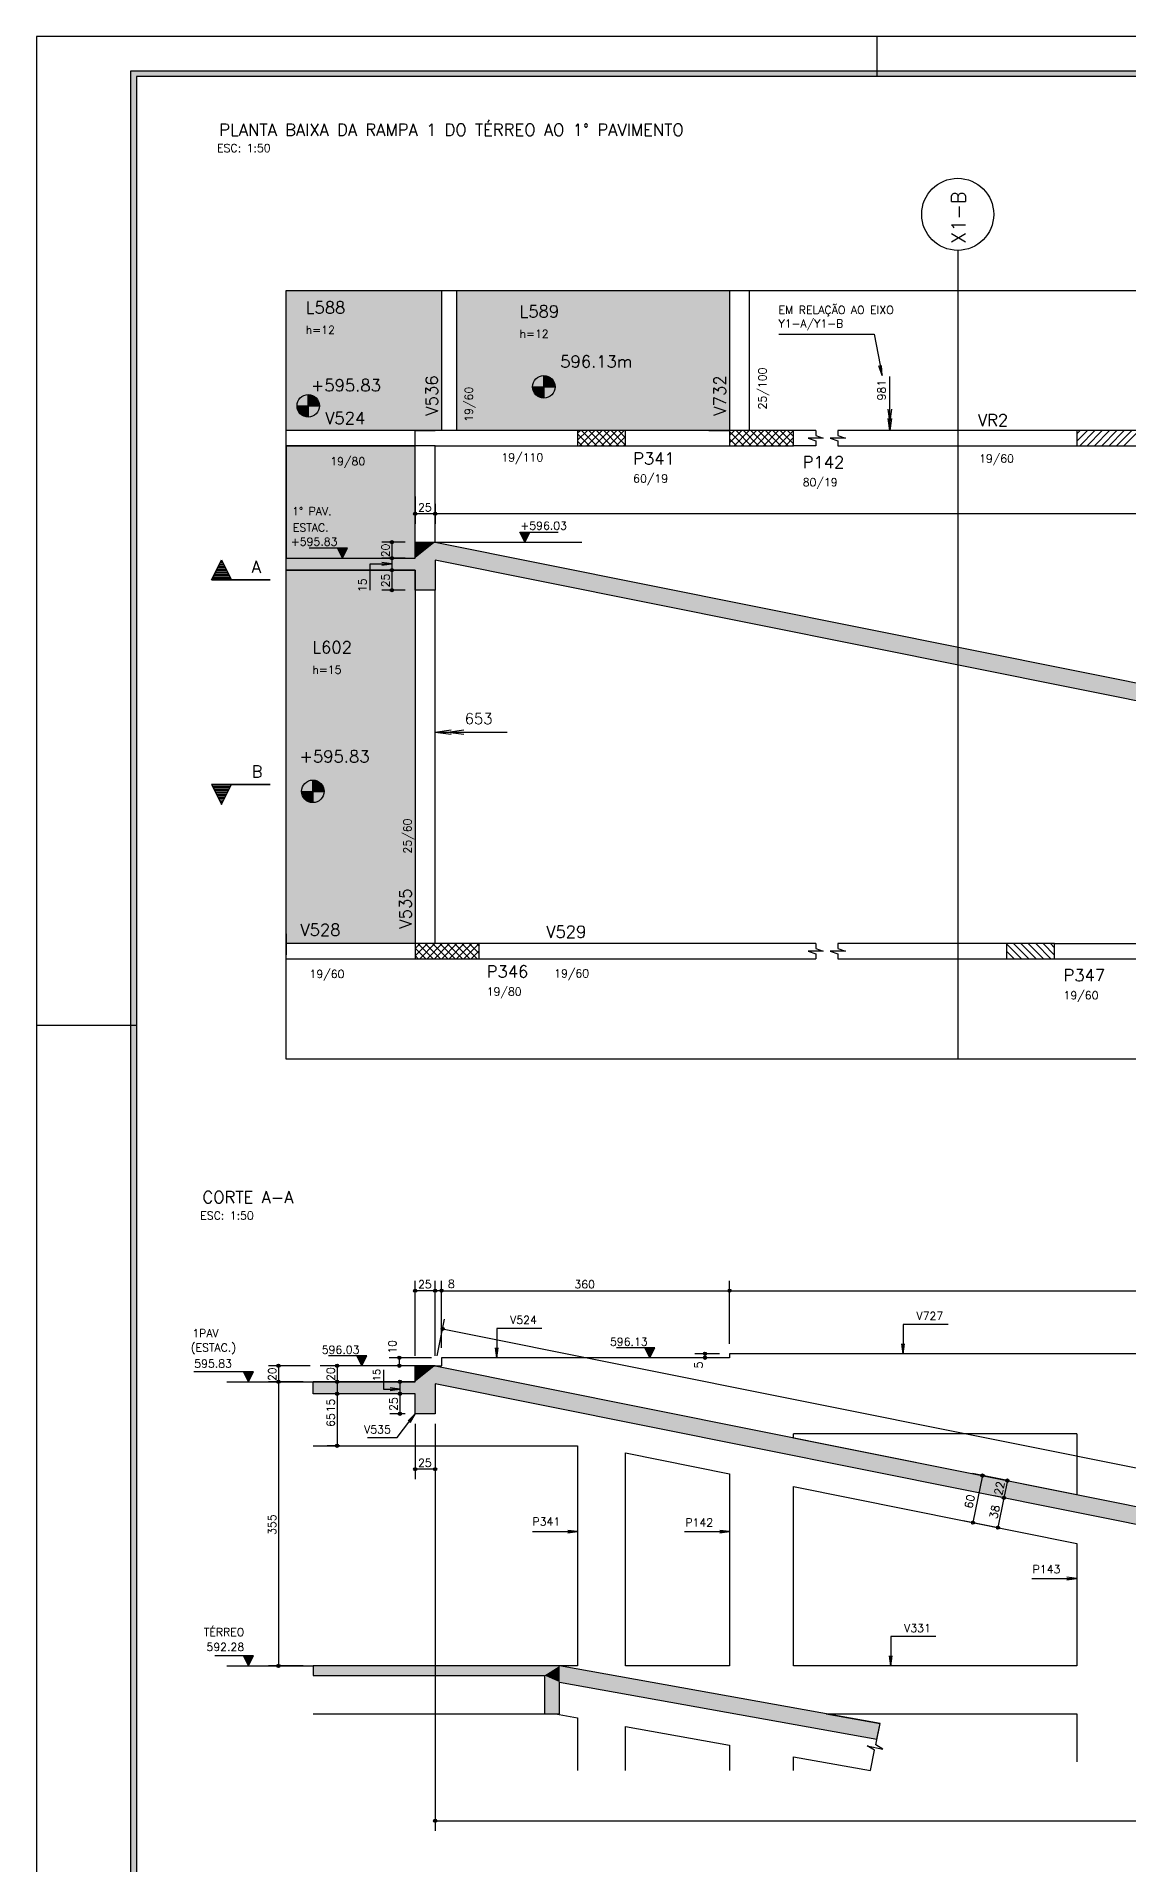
# Model space of a CAD drawing. Extents: x 0 to 119, y 0 to 84.
# Drawn here: x 0 to 27.29, y 38.42 to 84.1 of the extents above; entities that cross this region are included whole.
import ezdxf

# ---------------------------------------------------------------- set-up
doc = ezdxf.new("R2010")
doc.units = 0
doc.header["$LTSCALE"] = 100
doc.header["$MEASUREMENT"] = 0
for name, pattern in [('ESTILO_TQS_0001', [0.85, 0.7, -0.15]), ('ESTILO_TQS_0002', [0.3, 0.2, -0.1]), ('ESTILO_TQS_0004', [2.4, 1.5, 0.2, 0.15, -0.2, 0.15, -0.2])]:
    doc.linetypes.add(name, pattern=pattern)
for name, color, linetype in [('1', 1, 'CONTINUOUS'), ('11', 11, 'CONTINUOUS'), ('12', 12, 'CONTINUOUS'), ('13', 13, 'CONTINUOUS'), ('2', 2, 'CONTINUOUS'), ('20', 4, 'CONTINUOUS'), ('3', 3, 'CONTINUOUS'), ('4', 4, 'CONTINUOUS'), ('5', 5, 'CONTINUOUS'), ('6', 6, 'CONTINUOUS'), ('8', 8, 'CONTINUOUS'), ('9', 9, 'CONTINUOUS')]:
    doc.layers.add(name, color=color, linetype=linetype)
doc.styles.get("Standard").update_dxf_attribs({"font": 'ROMANS.SHX'})

msp = doc.modelspace()

# ---------------------------------------------------------------- linework, layer by layer
at = {"layer": '1', "linetype": 'ESTILO_TQS_0002'}
for p, q in [((9.964602, 71.465964), (13.630985, 71.465964)), ((9.964602, 50.885318), (7.085594, 50.885318)), ((4.759637, 50.485318), (6.914054, 50.485318)), ((4.759637, 43.385391), (6.914054, 43.385391))]:
    msp.add_line(p, q, dxfattribs=at)
at = {"layer": '1', "linetype": 'Continuous'}
msp.add_line((6.236286, 61.678571), (6.236286, 61.154571), dxfattribs=at)
for points in [[(4.380526, 70.526118), (4.626039, 71.017146), (4.871554, 70.526118), (4.380526, 70.526118)], [(4.380526, 65.407023), (4.626039, 64.915995), (4.871554, 65.407023), (4.380526, 65.407023)]]:
    msp.add_lwpolyline(points, dxfattribs=at)
at = {"layer": '11', "linetype": 'ESTILO_TQS_0004'}
msp.add_lwpolyline([(6.236286, 77.757377), (52.436468, 77.757377), (52.436468, 58.550392), (6.236286, 58.550392), (6.236286, 77.757377)], dxfattribs=at)
at = {"layer": '11', "linetype": 'Continuous'}
for points in [[(6.236286, 77.757377), (10.124602, 77.757377), (10.124602, 74.254571), (6.236286, 74.254571), (6.236286, 77.757377)], [(6.236286, 71.065964), (9.464602, 71.065964), (9.464602, 73.874571), (6.236286, 73.874571), (6.236286, 71.065964)], [(6.236286, 70.765964), (9.464602, 70.765964), (9.464602, 61.434571), (6.236286, 61.434571), (6.236286, 70.765964)]]:
    msp.add_lwpolyline(points, dxfattribs=at)
for points in [[(6.236286, 77.757377), (10.124602, 77.757377), (10.124602, 74.254571)], [(6.236286, 77.757377), (10.124602, 74.254571), (6.236286, 74.254571)], [(6.236286, 77.757377), (6.236286, 74.254571), (6.236286, 77.757377)], [(6.236286, 71.065964), (9.464602, 71.065964), (9.464602, 73.874571)], [(6.236286, 71.065964), (9.464602, 73.874571), (6.236286, 73.874571)], [(6.236286, 71.065964), (6.236286, 73.874571), (6.236286, 71.065964)], [(6.236286, 70.765964), (9.464602, 70.765964), (9.464602, 61.434571)], [(6.236286, 70.765964), (9.464602, 61.434571), (6.236286, 61.434571)], [(6.236286, 70.765964), (6.236286, 61.434571), (6.236286, 70.765964)]]:
    msp.add_solid(points, dxfattribs=at)
at = {"layer": '12', "linetype": 'Continuous'}
for p, q in [((26.004602, 73.988868), (26.270305, 74.254571)), ((26.004602, 74.172716), (26.086457, 74.254571)), ((26.074153, 73.874571), (26.454153, 74.254571)), ((26.258, 73.874571), (26.638, 74.254571)), ((26.441848, 73.874571), (26.821848, 74.254571)), ((26.625696, 73.874571), (27.005696, 74.254571)), ((26.809544, 73.874571), (27.189544, 74.254571)), ((26.993391, 73.874571), (27.373391, 74.254571)), ((27.177239, 73.874571), (27.557239, 74.254571)), ((24.244602, 61.428456), (24.618487, 61.054571)), ((24.244602, 61.244608), (24.434639, 61.054571)), ((24.422335, 61.434571), (24.802335, 61.054571)), ((24.606183, 61.434571), (24.986183, 61.054571)), ((24.79003, 61.434571), (25.17003, 61.054571)), ((24.973878, 61.434571), (25.353878, 61.054571)), ((25.157726, 61.434571), (25.444602, 61.147694)), ((25.341574, 61.434571), (25.444602, 61.331542)), ((24.244602, 61.06076), (24.250792, 61.054571))]:
    msp.add_line(p, q, dxfattribs=at)
at = {"layer": '13', "linetype": 'Continuous'}
for p, q in [((13.524602, 74.010516), (13.768656, 74.254571)), ((13.524602, 74.194364), (13.584809, 74.254571)), ((13.524602, 74.170781), (13.820812, 73.874571)), ((13.572504, 73.874571), (13.952504, 74.254571)), ((13.62466, 74.254571), (14.00466, 73.874571)), ((13.756352, 73.874571), (14.136352, 74.254571)), ((13.808508, 74.254571), (14.188508, 73.874571)), ((13.9402, 73.874571), (14.3202, 74.254571)), ((13.992356, 74.254571), (14.372356, 73.874571)), ((14.124048, 73.874571), (14.504048, 74.254571)), ((14.176204, 74.254571), (14.556204, 73.874571)), ((14.307895, 73.874571), (14.687895, 74.254571)), ((14.360051, 74.254571), (14.724602, 73.89002)), ((14.491743, 73.874571), (14.724602, 74.10743)), ((14.543899, 74.254571), (14.724602, 74.073867)), ((17.324602, 73.949713), (17.62946, 74.254571)), ((17.324602, 74.13356), (17.445612, 74.254571)), ((17.324602, 73.949713), (17.62946, 74.254571)), ((17.324602, 74.13356), (17.445612, 74.254571)), ((17.324602, 74.231584), (17.681615, 73.874571)), ((17.324602, 74.231584), (17.681615, 73.874571)), ((17.324602, 74.047737), (17.497767, 73.874571)), ((17.324602, 74.047737), (17.497767, 73.874571)), ((17.433308, 73.874571), (17.813308, 74.254571)), ((17.433308, 73.874571), (17.813308, 74.254571)), ((17.485463, 74.254571), (17.865463, 73.874571)), ((17.485463, 74.254571), (17.865463, 73.874571)), ((17.617156, 73.874571), (17.997156, 74.254571)), ((17.617156, 73.874571), (17.997156, 74.254571)), ((17.66931, 74.254571), (18.04931, 73.874571)), ((17.66931, 74.254571), (18.04931, 73.874571)), ((17.801003, 73.874571), (18.181003, 74.254571)), ((17.801003, 73.874571), (18.181003, 74.254571)), ((17.853158, 74.254571), (18.233158, 73.874571)), ((17.853158, 74.254571), (18.233158, 73.874571)), ((17.984851, 73.874571), (18.364851, 74.254571)), ((17.984851, 73.874571), (18.364851, 74.254571)), ((18.037006, 74.254571), (18.417006, 73.874571)), ((18.037006, 74.254571), (18.417006, 73.874571)), ((18.168699, 73.874571), (18.548699, 74.254571)), ((18.168699, 73.874571), (18.548699, 74.254571)), ((18.220854, 74.254571), (18.600854, 73.874571)), ((18.220854, 74.254571), (18.600854, 73.874571)), ((18.352547, 73.874571), (18.732547, 74.254571)), ((18.352547, 73.874571), (18.732547, 74.254571)), ((18.404702, 74.254571), (18.784702, 73.874571)), ((18.404702, 74.254571), (18.784702, 73.874571)), ((18.536394, 73.874571), (18.916394, 74.254571)), ((18.536394, 73.874571), (18.916394, 74.254571)), ((18.588549, 74.254571), (18.924602, 73.918519)), ((18.588549, 74.254571), (18.924602, 73.918519)), ((18.720242, 73.874571), (18.924602, 74.078931)), ((18.720242, 73.874571), (18.924602, 74.078931)), ((18.772397, 74.254571), (18.924602, 74.102366)), ((18.772397, 74.254571), (18.924602, 74.102366)), ((13.524602, 73.986933), (13.636965, 73.874571)), ((14.675591, 73.874571), (14.724602, 73.923582)), ((18.90409, 73.874571), (18.924602, 73.895083)), ((18.90409, 73.874571), (18.924602, 73.895083)), ((9.464602, 61.125824), (9.773349, 61.434571)), ((9.464602, 61.309671), (9.589501, 61.434571)), ((9.464602, 61.316787), (9.726818, 61.054571)), ((9.530666, 61.434571), (9.910666, 61.054571)), ((9.577197, 61.054571), (9.957197, 61.434571)), ((9.714514, 61.434571), (10.094514, 61.054571)), ((9.761045, 61.054571), (10.141045, 61.434571)), ((9.898362, 61.434571), (10.278362, 61.054571)), ((9.944892, 61.054571), (10.324892, 61.434571)), ((10.082209, 61.434571), (10.462209, 61.054571)), ((10.12874, 61.054571), (10.50874, 61.434571)), ((10.266057, 61.434571), (10.646057, 61.054571)), ((10.312588, 61.054571), (10.692588, 61.434571)), ((10.449905, 61.434571), (10.829905, 61.054571)), ((10.496436, 61.054571), (10.876436, 61.434571)), ((10.633753, 61.434571), (11.013753, 61.054571)), ((10.680283, 61.054571), (11.060283, 61.434571)), ((10.8176, 61.434571), (11.064602, 61.187569)), ((10.864131, 61.054571), (11.064602, 61.255041)), ((11.001448, 61.434571), (11.064602, 61.371417)), ((9.464602, 61.132939), (9.54297, 61.054571)), ((11.047979, 61.054571), (11.064602, 61.071194))]:
    msp.add_line(p, q, dxfattribs=at)
at = {"layer": '2', "linetype": 'Continuous'}
for p, q in [((21.000081, 84.099962), (21.000081, 83.099962)), ((12.678662, 75.629465), (12.678662, 75.066965)), ((12.678662, 75.066965), (12.678662, 75.629465)), ((12.678662, 75.6158), (12.765268, 75.6158)), ((12.678662, 75.597961), (12.808003, 75.597961)), ((12.678662, 75.580122), (12.837788, 75.580122)), ((12.678662, 75.562283), (12.861082, 75.562283)), ((12.678662, 75.544445), (12.880147, 75.544445)), ((12.678662, 75.526606), (12.896099, 75.526606)), ((12.678662, 75.508766), (12.909584, 75.508766)), ((12.678662, 75.490927), (12.921015, 75.490927)), ((12.678662, 75.473088), (12.930671, 75.473088)), ((12.678662, 75.455249), (12.93875, 75.455249)), ((12.678662, 75.43741), (12.945394, 75.43741)), ((12.678662, 75.419572), (12.95071, 75.419572)), ((12.678662, 75.401733), (12.954773, 75.401733)), ((12.678662, 75.383894), (12.95764, 75.383894)), ((6.792149, 75.15532), (6.792149, 74.59282)), ((6.792149, 74.59282), (6.792149, 75.15532)), ((6.792149, 75.141655), (6.878754, 75.141655)), ((6.792149, 75.123816), (6.921489, 75.123816)), ((6.792149, 75.105977), (6.951274, 75.105977)), ((6.792149, 75.088137), (6.974568, 75.088137)), ((6.792149, 75.0703), (6.993633, 75.0703)), ((6.792149, 75.052461), (7.009586, 75.052461)), ((6.792149, 75.034621), (7.023071, 75.034621)), ((6.792149, 75.016782), (7.034501, 75.016782)), ((6.792149, 74.998943), (7.044157, 74.998943)), ((6.792149, 74.981104), (7.052236, 74.981104)), ((6.792149, 74.963265), (7.05888, 74.963265)), ((6.792149, 74.945427), (7.064196, 74.945427)), ((6.792149, 74.927588), (7.068259, 74.927588)), ((6.792149, 74.909749), (7.071126, 74.909749)), ((12.397412, 75.348215), (12.959912, 75.348215)), ((12.678661, 75.330377), (12.3981, 75.330377)), ((12.678661, 75.312538), (12.399684, 75.312538)), ((12.678661, 75.294699), (12.402549, 75.294699)), ((12.678661, 75.27686), (12.406613, 75.27686)), ((12.678661, 75.259022), (12.41193, 75.259022)), ((12.678661, 75.241182), (12.418574, 75.241182)), ((12.678661, 75.223344), (12.426653, 75.223344)), ((12.678661, 75.205505), (12.436309, 75.205505)), ((12.678661, 75.187666), (12.447739, 75.187666)), ((12.678661, 75.169827), (12.461225, 75.169827)), ((12.678661, 75.151989), (12.477177, 75.151989)), ((12.678661, 75.134148), (12.496242, 75.134148)), ((12.678661, 75.11631), (12.519535, 75.11631)), ((12.678661, 75.098471), (12.549321, 75.098471)), ((12.678661, 75.080632), (12.592057, 75.080632)), ((12.678662, 75.366055), (12.959312, 75.366055)), ((6.510899, 74.87407), (7.073399, 74.87407)), ((6.792147, 74.856232), (6.511587, 74.856232)), ((6.792147, 74.838393), (6.51317, 74.838393)), ((6.792147, 74.820554), (6.516036, 74.820554)), ((6.792147, 74.802715), (6.5201, 74.802715)), ((6.792147, 74.784877), (6.525416, 74.784877)), ((6.792147, 74.767037), (6.53206, 74.767037)), ((6.792147, 74.749199), (6.540139, 74.749199)), ((6.792147, 74.73136), (6.549795, 74.73136)), ((6.792147, 74.713521), (6.561225, 74.713521)), ((6.792147, 74.695681), (6.574712, 74.695681)), ((6.792147, 74.677843), (6.590663, 74.677843)), ((6.792147, 74.660003), (6.609728, 74.660003)), ((6.792147, 74.642165), (6.633022, 74.642165)), ((6.792147, 74.624326), (6.662807, 74.624326)), ((6.792147, 74.606487), (6.705543, 74.606487)), ((6.792149, 74.891909), (7.072798, 74.891909)), ((9.464602, 72.860267), (9.464602, 72.860267)), ((9.964603, 72.670267), (9.964603, 72.670267)), ((9.964603, 72.670267), (9.964603, 72.670267)), ((9.464602, 72.610267), (9.464602, 71.924986)), ((9.964603, 72.174986), (9.464602, 72.174986)), ((9.964603, 72.420267), (9.964603, 71.924986)), ((9.964603, 72.420267), (9.964603, 71.924986)), ((47.344602, 72.174986), (9.964603, 72.174986)), ((12.077199, 71.715964), (13.037199, 71.715964)), ((12.202199, 71.465964), (12.077199, 71.715964)), ((12.202199, 71.465964), (12.327199, 71.715964)), ((7.771244, 71.315964), (6.811244, 71.315964)), ((7.646244, 71.065964), (7.521244, 71.315964)), ((7.532392, 71.293668), (7.760097, 71.293668)), ((7.54354, 71.271372), (7.748949, 71.271372)), ((7.646244, 71.065964), (7.771244, 71.315964)), ((9.214602, 71.465964), (8.632171, 71.465964)), ((8.882171, 71.465964), (8.882171, 71.065964)), ((9.464602, 71.465964), (9.464602, 71.465964)), ((12.316051, 71.693668), (12.088346, 71.693668)), ((12.304903, 71.671372), (12.099494, 71.671372)), ((12.293755, 71.649076), (12.110642, 71.649076)), ((12.282608, 71.626781), (12.12179, 71.626781)), ((12.27146, 71.604485), (12.132938, 71.604485)), ((12.260312, 71.582189), (12.144085, 71.582189)), ((12.249164, 71.559893), (12.155233, 71.559894)), ((12.238016, 71.537597), (12.166381, 71.537598)), ((12.226868, 71.515302), (12.177529, 71.515302)), ((12.21572, 71.493006), (12.188677, 71.493006)), ((7.554688, 71.249076), (7.737801, 71.249076)), ((7.565835, 71.226781), (7.726653, 71.226781)), ((7.576983, 71.204485), (7.715505, 71.204485)), ((7.588131, 71.182189), (7.704358, 71.182189)), ((7.599279, 71.159893), (7.69321, 71.159894)), ((7.610427, 71.137597), (7.682062, 71.137598)), ((7.621575, 71.115302), (7.670914, 71.115302)), ((7.632723, 71.093006), (7.659766, 71.093006)), ((9.214602, 71.065964), (8.632171, 71.065964)), ((9.214602, 71.065964), (8.632171, 71.065964)), ((8.882171, 71.065964), (8.882171, 70.765964)), ((9.464602, 71.065964), (9.464602, 71.065964)), ((9.464602, 71.065964), (9.464602, 71.065964)), ((9.214602, 70.765964), (8.632171, 70.765964)), ((9.214602, 70.765964), (8.632171, 70.765964)), ((8.882171, 70.765964), (8.882171, 70.265964)), ((9.464602, 70.765964), (9.464602, 70.765964)), ((9.464602, 70.765964), (9.464602, 70.765964)), ((9.214602, 70.265964), (8.632171, 70.265964)), ((9.464602, 70.265964), (9.464602, 70.265964)), ((6.907462, 65.519953), (6.907462, 64.957453)), ((6.907462, 64.957453), (6.907462, 65.519953)), ((6.907462, 65.506288), (6.994067, 65.506288)), ((6.907462, 65.488449), (7.036802, 65.488449)), ((6.907462, 65.470609), (7.066587, 65.470609)), ((6.907462, 65.45277), (7.089881, 65.45277)), ((6.907462, 65.434932), (7.108946, 65.434932)), ((6.907462, 65.417093), (7.124899, 65.417093)), ((6.907462, 65.399254), (7.138384, 65.399254)), ((6.907462, 65.381415), (7.149814, 65.381415)), ((6.907462, 65.363576), (7.15947, 65.363576)), ((6.907462, 65.345737), (7.167549, 65.345737)), ((6.907462, 65.327897), (7.174193, 65.327897)), ((6.626212, 65.238703), (7.188712, 65.238703)), ((6.90746, 65.220865), (6.6269, 65.220865)), ((6.90746, 65.203026), (6.628483, 65.203026)), ((6.90746, 65.185187), (6.631349, 65.185187)), ((6.90746, 65.167348), (6.635413, 65.167348)), ((6.90746, 65.14951), (6.640729, 65.14951)), ((6.90746, 65.131669), (6.647373, 65.131669)), ((6.90746, 65.113831), (6.655452, 65.113831)), ((6.90746, 65.095992), (6.665108, 65.095992)), ((6.90746, 65.078153), (6.676538, 65.078153)), ((6.90746, 65.060314), (6.690025, 65.060314)), ((6.90746, 65.042476), (6.705976, 65.042476)), ((6.90746, 65.024636), (6.725041, 65.024636)), ((6.90746, 65.006798), (6.748335, 65.006798)), ((6.90746, 64.988959), (6.77812, 64.988959)), ((6.90746, 64.971119), (6.820856, 64.971119)), ((6.907462, 65.310059), (7.179509, 65.310059)), ((6.907462, 65.29222), (7.183572, 65.29222)), ((6.907462, 65.274381), (7.186439, 65.274381)), ((6.907462, 65.256542), (7.188111, 65.256542)), ((0.000081, 59.399962), (2.500081, 59.399962)), ((9.464602, 51.135318), (9.464602, 53.009955)), ((9.964602, 51.135318), (9.964602, 53.009955)), ((9.964602, 51.135318), (9.964602, 53.009955)), ((10.124602, 51.335318), (10.124602, 53.009955)), ((10.124602, 51.335318), (10.124602, 53.009955)), ((17.324602, 51.435318), (17.324602, 53.009955)), ((17.324602, 51.435318), (17.324602, 53.009955)), ((9.964602, 52.759955), (9.464602, 52.759955)), ((10.124602, 52.759955), (9.964602, 52.759955)), ((10.124602, 52.759955), (17.324602, 52.759955)), ((17.324602, 52.759955), (43.404602, 52.759955)), ((10.013782, 51.130433), (10.198951, 52.053326)), ((10.149772, 51.808211), (47.529771, 44.308284)), ((15.457953, 51.335318), (14.497953, 51.335318)), ((15.332953, 51.085318), (15.207953, 51.335318)), ((15.219101, 51.313022), (15.446805, 51.313022)), ((15.230249, 51.290726), (15.435657, 51.290726)), ((15.241397, 51.26843), (15.42451, 51.26843)), ((15.252544, 51.246135), (15.413362, 51.246135)), ((15.263692, 51.223839), (15.402214, 51.223839)), ((15.27484, 51.201543), (15.391067, 51.201543)), ((15.285988, 51.179247), (15.379919, 51.179248)), ((15.332953, 51.085318), (15.457953, 51.335318)), ((17.074602, 51.185318), (16.457832, 51.185318)), ((16.707832, 51.185318), (16.707832, 51.085318)), ((26.004602, 51.185318), (17.324602, 51.185318)), ((17.324602, 51.185318), (17.324602, 51.085318)), ((17.324602, 51.185318), (17.324602, 51.185318)), ((17.324602, 51.185318), (17.324602, 51.185318)), ((17.324602, 51.185318), (17.324602, 51.185318)), ((27.224602, 51.185318), (26.004602, 51.185318)), ((27.604602, 51.185318), (27.224602, 51.185318)), ((5.41971, 50.735318), (3.933386, 50.735318)), ((5.29471, 50.485318), (5.16971, 50.735318)), ((5.180858, 50.713022), (5.408562, 50.713022)), ((5.29471, 50.485318), (5.41971, 50.735318)), ((6.835594, 50.885318), (5.796596, 50.885318)), ((6.046596, 50.885318), (6.046596, 50.485318)), ((7.085594, 50.885318), (7.085594, 50.885318)), ((7.346755, 50.885318), (7.262261, 50.885318)), ((8.25383, 51.135318), (7.29383, 51.135318)), ((7.512261, 50.885318), (7.512261, 50.485318)), ((7.596755, 50.885318), (7.596755, 50.885318)), ((8.12883, 50.885318), (8.00383, 51.135318)), ((8.014978, 51.113022), (8.242683, 51.113022)), ((8.026126, 51.090726), (8.231535, 51.090726)), ((8.037274, 51.06843), (8.220387, 51.06843)), ((8.048421, 51.046135), (8.209239, 51.046135)), ((8.059569, 51.023839), (8.198091, 51.023839)), ((8.070717, 51.001543), (8.186944, 51.001543)), ((8.081865, 50.979247), (8.175796, 50.979248)), ((8.093013, 50.956951), (8.164648, 50.956952)), ((8.104161, 50.934656), (8.1535, 50.934656)), ((8.115309, 50.91236), (8.142352, 50.91236)), ((8.12883, 50.885318), (8.25383, 51.135318)), ((9.874602, 51.085318), (8.816529, 51.085318)), ((9.214602, 50.885318), (8.816529, 50.885318)), ((9.066529, 51.085318), (9.066529, 50.885318)), ((9.464602, 50.885318), (10.124602, 50.885318)), ((9.464602, 50.885318), (9.464602, 50.885318)), ((9.464602, 50.885318), (9.464602, 50.885318)), ((9.964602, 50.885318), (9.964602, 50.885318)), ((9.964602, 50.885318), (9.964602, 50.885318)), ((9.964602, 50.885318), (9.964602, 50.885318)), ((17.324602, 51.085318), (10.124602, 51.085318)), ((10.124602, 51.085318), (10.124602, 50.885318)), ((10.124602, 51.085318), (10.124602, 51.085318)), ((10.124602, 51.085318), (10.124602, 51.085318)), ((10.124602, 51.085318), (10.124602, 51.085318)), ((15.297136, 51.156951), (15.368771, 51.156952)), ((15.308284, 51.134656), (15.357623, 51.134656)), ((15.319432, 51.11236), (15.346474, 51.11236)), ((16.858377, 51.085318), (16.457832, 51.085318)), ((17.108377, 51.085318), (17.108377, 51.085318)), ((5.192006, 50.690726), (5.397414, 50.690726)), ((5.203154, 50.66843), (5.386267, 50.66843)), ((5.214301, 50.646135), (5.375119, 50.646135)), ((5.225449, 50.623839), (5.363971, 50.623839)), ((5.236597, 50.601543), (5.352823, 50.601543)), ((5.247745, 50.579247), (5.341676, 50.579248)), ((5.258893, 50.556951), (5.330528, 50.556952)), ((5.270041, 50.534656), (5.31938, 50.534656)), ((5.281188, 50.51236), (5.308231, 50.51236)), ((6.664054, 50.485318), (5.796596, 50.485318)), ((6.664054, 50.485318), (5.796596, 50.485318)), ((6.046596, 50.485318), (6.046596, 43.385391)), ((9.464602, 50.485318), (6.914054, 50.485318)), ((6.914054, 50.485318), (6.914054, 50.485318)), ((6.914054, 50.485318), (6.914054, 50.485318)), ((7.509284, 50.485318), (7.262261, 50.485318)), ((7.302261, 50.485318), (7.262261, 50.485318)), ((7.512261, 50.485318), (7.512261, 50.185318)), ((7.552261, 50.485318), (7.552261, 50.485318)), ((7.759284, 50.485318), (7.759284, 50.485318)), ((9.214602, 50.485318), (8.833055, 50.485318)), ((9.083055, 50.485318), (9.083055, 50.185318)), ((9.464602, 50.485318), (9.464602, 50.485318)), ((7.397001, 50.185318), (7.262261, 50.185318)), ((7.397001, 50.185318), (7.262261, 50.185318)), ((7.512261, 50.185318), (7.512261, 48.885318)), ((7.647001, 50.185318), (7.647001, 50.185318)), ((7.647001, 50.185318), (7.647001, 50.185318)), ((9.214602, 50.185318), (8.833055, 50.185318)), ((9.214602, 50.185318), (8.833055, 50.185318)), ((9.083055, 50.185318), (9.083055, 49.685318)), ((9.464602, 50.185318), (9.464602, 50.185318)), ((9.464602, 50.185318), (9.464602, 50.185318)), ((9.214602, 49.685318), (8.833055, 49.685318)), ((9.464602, 49.685318), (9.464602, 49.685318)), ((9.464602, 49.685318), (9.464602, 49.685318)), ((9.464602, 49.435318), (9.464602, 48.050197)), ((9.964602, 49.685318), (9.964602, 49.685318)), ((9.964602, 49.685318), (9.964602, 49.685318)), ((9.964602, 49.435318), (9.964602, 48.050197)), ((9.964602, 49.435318), (9.964602, 39.264496)), ((6.914054, 48.885318), (13.524602, 48.885318)), ((7.583827, 48.885318), (7.262261, 48.885318)), ((7.833827, 48.885318), (7.833827, 48.885318)), ((13.524602, 48.885318), (13.524602, 43.385318)), ((18.924602, 49.087586), (18.924602, 49.185318)), ((26.004602, 49.185318), (18.924602, 49.185318)), ((18.924602, 49.087586), (26.004602, 47.667049)), ((26.004602, 49.185318), (26.004602, 47.667049)), ((14.724602, 43.385318), (14.724602, 48.706359)), ((14.724602, 48.706359), (17.324602, 48.184693)), ((9.964602, 48.300197), (9.464602, 48.300197)), ((17.324602, 48.184693), (17.324602, 43.385318)), ((24.270637, 48.014953), (23.397282, 48.190183)), ((23.642397, 48.141003), (23.406334, 46.964455)), ((24.270637, 48.014953), (24.021854, 48.064869)), ((24.266969, 48.015689), (24.180407, 47.584257)), ((24.515752, 47.965773), (24.515752, 47.965773)), ((24.515752, 47.965773), (24.515752, 47.965773)), ((18.924602, 43.385318), (18.924602, 47.863672)), ((18.924602, 47.863672), (26.004602, 46.443137)), ((24.184074, 47.583521), (23.935292, 47.633437)), ((24.184074, 47.583521), (23.935292, 47.633437)), ((24.180407, 47.584257), (24.030912, 46.839173)), ((24.429189, 47.534341), (24.429189, 47.534341)), ((24.429189, 47.534341), (24.429189, 47.534341)), ((24.034574, 46.838404), (23.161219, 47.013635)), ((24.03458, 46.838437), (23.785798, 46.888353)), ((24.279689, 46.789224), (24.279689, 46.789224)), ((24.279695, 46.789257), (24.279695, 46.789257)), ((26.004602, 46.443137), (26.004602, 43.385318)), ((5.41971, 43.635391), (4.45971, 43.635391)), ((5.29471, 43.385391), (5.16971, 43.635391)), ((5.180858, 43.613095), (5.408562, 43.613095)), ((5.192006, 43.5908), (5.397414, 43.5908)), ((5.203154, 43.568504), (5.386267, 43.568504)), ((5.214301, 43.546208), (5.375119, 43.546208)), ((5.225449, 43.523913), (5.363971, 43.523912)), ((5.236597, 43.501617), (5.352823, 43.501617)), ((5.247745, 43.479321), (5.341676, 43.479321)), ((5.258893, 43.457025), (5.330528, 43.457025)), ((5.270041, 43.434729), (5.31938, 43.434729)), ((5.281188, 43.412434), (5.308231, 43.412434)), ((5.29471, 43.385391), (5.41971, 43.635391)), ((6.664054, 43.385391), (5.796596, 43.385391)), ((6.914054, 43.385391), (6.914054, 43.385391)), ((13.524602, 43.385318), (6.914054, 43.385318)), ((17.324602, 43.385318), (14.724602, 43.385318)), ((26.004602, 43.385391), (18.924602, 43.385391)), ((26.004602, 43.385318), (26.005092, 43.385318)), ((6.914054, 42.185391), (13.074602, 42.185391)), ((12.967907, 42.185391), (13.524602, 42.085101)), ((13.524602, 42.085101), (13.524602, 40.768)), ((19.741058, 42.185391), (26.004602, 42.185391)), ((19.741058, 42.185391), (21.0856, 41.943365)), ((26.004602, 42.185391), (26.004602, 40.985391)), ((14.724602, 40.768), (14.724602, 41.869096)), ((14.724602, 41.869096), (17.324602, 41.401081)), ((17.324602, 41.401083), (17.324602, 40.768)), ((18.924602, 41.113072), (20.841583, 40.768)), ((18.924602, 40.768), (18.924602, 41.11307)), ((9.964602, 39.514496), (47.344602, 39.514496))]:
    msp.add_line(p, q, dxfattribs=at)
for points in [[(0.000081, -0.000038), (118.900081, -0.000038), (118.900081, 84.099962), (0.000081, 84.099962), (0.000081, -0.000038)], [(117.900081, 0.999962), (117.900081, 0.859962), (2.360081, 0.859962), (2.360081, 83.239962), (117.900081, 83.239962), (117.900081, 83.099962), (2.500081, 83.099962), (2.500081, 0.999962), (117.900081, 0.999962)], [(117.900081, 0.999962), (117.900081, 0.859962), (2.360081, 0.859962), (2.360081, 83.239962), (117.900081, 83.239962), (117.900081, 83.099962), (2.500081, 83.099962), (2.500081, 0.999962), (117.900081, 0.999962)], [(2.500081, 0.999962), (117.900081, 0.999962), (117.900081, 83.099962), (2.500081, 83.099962), (2.500081, 0.999962)], [(18.557874, 76.665969), (20.936605, 76.665969), (21.136346, 75.630949), (21.057339, 75.868136), (21.136346, 75.630949), (21.12142, 75.880503)], [(12.327199, 71.715964), (12.202199, 71.465964), (12.077199, 71.715964), (12.327199, 71.715964)], [(7.521244, 71.315964), (7.646244, 71.065964), (7.771244, 71.315964), (7.521244, 71.315964)], [(8.335218, 70.266045), (8.335218, 70.926771), (8.882171, 70.926771), (8.63431, 70.89414), (8.882171, 70.926771), (8.63431, 70.959403)], [(12.632999, 51.817366), (11.507692, 51.817366), (11.507692, 51.085318), (11.475061, 51.333179), (11.507692, 51.085318), (11.540324, 51.333179)], [(22.789909, 51.917366), (21.664602, 51.917366), (21.664602, 51.185318), (21.63197, 51.433179), (21.664602, 51.185318), (21.697233, 51.433179)], [(15.207953, 51.335318), (15.332953, 51.085318), (15.457953, 51.335318), (15.207953, 51.335318)], [(5.16971, 50.735318), (5.29471, 50.485318), (5.41971, 50.735318), (5.16971, 50.735318)], [(8.00383, 51.135318), (8.12883, 50.885318), (8.25383, 51.135318), (8.00383, 51.135318)], [(8.67071, 50.784943), (8.67071, 50.297189), (9.083055, 50.297189), (8.835194, 50.264558), (9.083055, 50.297189), (8.835194, 50.329821)], [(8.273989, 49.089222), (9.010473, 49.089222), (9.464602, 49.685318), (9.340353, 49.46838), (9.464602, 49.685318), (9.288439, 49.50793)], [(12.399302, 46.739623), (13.524602, 46.739623), (13.276741, 46.706992), (13.524602, 46.739623), (13.276741, 46.772255)], [(16.199301, 46.739623), (17.324602, 46.739623), (17.07674, 46.706992), (17.324602, 46.739623), (17.07674, 46.772255)], [(24.879302, 45.571678), (26.004602, 45.571678), (25.756741, 45.539047), (26.004602, 45.571678), (25.756741, 45.60431)], [(22.481668, 44.117439), (21.356361, 44.117439), (21.356361, 43.385391), (21.32373, 43.633252), (21.356361, 43.385391), (21.388993, 43.633252)], [(5.16971, 43.635391), (5.29471, 43.385391), (5.41971, 43.635391), (5.16971, 43.635391)], [(20.841583, 40.768), (20.947696, 41.278552), (20.765236, 41.384157), (21.157028, 41.303544), (20.974567, 41.409149), (21.085599, 41.943365)]]:
    msp.add_lwpolyline(points, dxfattribs=at)
for centre, radius in [((12.678662, 75.348215), 0.28125), ((6.792149, 74.87407), 0.28125), ((9.464602, 72.174986), 0.04), ((9.464602, 72.174986), 0.02), ((9.964603, 72.174986), 0.04), ((9.964603, 72.174986), 0.04), ((9.964603, 72.174986), 0.02), ((9.964603, 72.174986), 0.02), ((8.882171, 71.465964), 0.04), ((8.882171, 71.465964), 0.02), ((8.882171, 71.065964), 0.04), ((8.882171, 71.065964), 0.04), ((8.882171, 70.765964), 0.04), ((8.882171, 70.765964), 0.04), ((8.882171, 71.065964), 0.02), ((8.882171, 71.065964), 0.02), ((8.882171, 70.765964), 0.02), ((8.882171, 70.765964), 0.02), ((8.882171, 70.265964), 0.04), ((8.882171, 70.265964), 0.02), ((6.907462, 65.238703), 0.28125), ((9.464602, 52.759955), 0.04), ((9.464602, 52.759955), 0.02), ((9.964602, 52.759955), 0.04), ((9.964602, 52.759955), 0.04), ((9.964602, 52.759955), 0.02), ((9.964602, 52.759955), 0.02), ((10.124602, 52.759955), 0.04), ((10.124602, 52.759955), 0.04), ((10.124602, 52.759955), 0.02), ((10.124602, 52.759955), 0.02), ((17.324602, 52.759955), 0.04), ((17.324602, 52.759955), 0.04), ((17.324602, 52.759955), 0.02), ((17.324602, 52.759955), 0.02), ((10.149772, 51.808211), 0.04), ((10.149772, 51.808211), 0.02), ((16.707832, 51.185318), 0.04), ((16.707832, 51.185318), 0.02), ((6.046596, 50.885318), 0.04), ((6.046596, 50.885318), 0.02), ((7.512261, 50.885318), 0.04), ((7.512261, 50.885318), 0.02), ((9.066529, 51.085318), 0.04), ((9.066529, 50.885318), 0.04), ((9.066529, 51.085318), 0.02), ((9.066529, 50.885318), 0.02), ((16.707832, 51.085318), 0.04), ((16.707832, 51.085318), 0.02), ((6.046596, 50.485318), 0.04), ((6.046596, 50.485318), 0.04), ((6.046596, 50.485318), 0.02), ((6.046596, 50.485318), 0.02), ((7.512261, 50.485318), 0.04), ((7.512261, 50.485318), 0.04), ((7.512261, 50.485318), 0.02), ((7.512261, 50.485318), 0.02), ((9.083055, 50.485318), 0.04), ((9.083055, 50.485318), 0.02), ((7.512261, 50.185318), 0.04), ((7.512261, 50.185318), 0.04), ((7.512261, 50.185318), 0.02), ((7.512261, 50.185318), 0.02), ((9.083055, 50.185318), 0.04), ((9.083055, 50.185318), 0.04), ((9.083055, 50.185318), 0.02), ((9.083055, 50.185318), 0.02), ((9.083055, 49.685318), 0.04), ((9.083055, 49.685318), 0.02), ((7.512261, 48.885318), 0.04), ((7.512261, 48.885318), 0.02), ((9.464602, 48.300197), 0.04), ((9.464602, 48.300197), 0.02), ((9.964602, 48.300197), 0.04), ((9.964602, 48.300197), 0.02), ((23.642397, 48.141003), 0.04), ((23.642397, 48.141003), 0.02), ((24.266969, 48.015689), 0.04), ((24.266969, 48.015689), 0.02), ((24.180407, 47.584257), 0.04), ((24.180407, 47.584257), 0.04), ((24.180407, 47.584257), 0.02), ((24.180407, 47.584257), 0.02), ((23.406334, 46.964455), 0.04), ((23.406334, 46.964455), 0.02), ((24.030912, 46.839173), 0.04), ((24.030912, 46.839173), 0.02), ((6.046596, 43.385391), 0.04), ((6.046596, 43.385391), 0.02), ((9.964602, 39.514496), 0.04), ((9.964602, 39.514496), 0.02)]:
    msp.add_circle(centre, radius, dxfattribs=at)
for points in [[(2.360081, 0.859962), (2.360081, 83.239962), (2.500081, 83.099962)], [(2.500081, 83.099962), (2.360081, 83.239962), (117.900081, 83.239962)], [(117.900081, 83.239962), (117.900081, 83.099962), (2.500081, 83.099962)], [(2.500081, 0.999962), (2.360081, 0.859962), (2.500081, 83.099962)]]:
    msp.add_solid(points, dxfattribs=at)
at = {"layer": '20', "linetype": 'ESTILO_TQS_0001'}
for p, q in [((14.124602, 74.064571), (14.124602, 74.064571)), ((14.124602, 74.064571), (14.124602, 74.064571)), ((14.124602, 74.064571), (14.124602, 74.064571)), ((14.124602, 74.064571), (14.124602, 74.064571)), ((18.124602, 74.064571), (18.124602, 74.064571)), ((18.124602, 74.064571), (18.124602, 74.064571)), ((18.124602, 74.064571), (18.124602, 74.064571)), ((18.124602, 74.064571), (18.124602, 74.064571)), ((18.124602, 74.064571), (18.124602, 74.064571)), ((18.124602, 74.064571), (18.124602, 74.064571)), ((18.124602, 74.064571), (18.124602, 74.064571)), ((18.124602, 74.064571), (18.124602, 74.064571)), ((26.804602, 74.064571), (26.804602, 74.064571)), ((26.804602, 74.064571), (26.804602, 74.064571)), ((26.804602, 74.064571), (26.804602, 74.064571)), ((26.804602, 74.064571), (26.804602, 74.064571)), ((10.264602, 61.244571), (10.264602, 61.244571)), ((10.264602, 61.244571), (10.264602, 61.244571)), ((10.264602, 61.244571), (10.264602, 61.244571)), ((10.264602, 61.244571), (10.264602, 61.244571)), ((24.844602, 61.244571), (24.844602, 61.244571)), ((24.844602, 61.244571), (24.844602, 61.244571)), ((24.844602, 61.244571), (24.844602, 61.244571)), ((24.844602, 61.244571), (24.844602, 61.244571))]:
    msp.add_line(p, q, dxfattribs=at)
at = {"layer": '4', "linetype": 'Continuous'}
for p, q in [((9.464602, 71.465964), (9.464602, 74.254571)), ((9.464602, 74.254571), (9.964604, 74.254571)), ((16.800921, 74.254571), (17.324602, 74.254571)), ((19.474837, 74.254571), (18.924602, 74.254571)), ((9.964602, 71.465964), (9.964604, 73.874571)), ((16.800921, 73.874571), (17.324602, 73.874571)), ((19.474837, 73.874571), (18.924602, 73.874571)), ((25.444602, 61.434571), (35.404602, 61.434571)), ((25.444602, 61.054571), (35.404602, 61.054571))]:
    msp.add_line(p, q, dxfattribs=at)
for points in [[(10.124602, 77.757377), (10.124602, 74.254571)], [(10.504602, 74.254571), (10.504602, 77.757377)], [(17.324602, 77.757377), (17.324602, 74.254571)], [(17.824602, 74.254571), (17.824602, 77.757377)], [(9.714602, 74.254571), (6.236286, 74.254571)], [(10.124602, 74.254571), (9.714602, 74.254571)], [(10.504602, 74.254571), (10.124602, 74.254571)], [(13.524602, 74.254571), (10.504602, 74.254571)], [(17.324602, 74.254571), (14.724602, 74.254571)], [(19.474837, 74.254571), (19.474837, 74.127904), (19.664837, 74.064571), (19.284837, 74.064571), (19.474837, 74.001237), (19.474837, 73.874571)], [(20.026221, 74.254571), (20.026221, 74.127904), (20.216221, 74.064571), (19.836221, 74.064571), (20.026221, 74.001237), (20.026221, 73.874571)], [(26.004602, 74.254571), (20.026221, 74.254571)], [(6.236286, 73.874571), (9.464602, 73.874571)], [(9.964602, 73.874571), (9.464602, 73.874571)], [(9.964602, 73.874571), (10.314602, 73.874571)], [(10.314602, 73.874571), (13.524602, 73.874571)], [(14.724602, 73.874571), (17.324602, 73.874571)], [(20.026221, 73.874571), (26.004602, 73.874571)], [(9.464602, 70.265964), (9.464602, 61.434571)], [(9.964602, 61.434571), (9.964602, 70.265964)], [(19.474837, 61.434571), (6.236286, 61.434571)], [(19.474837, 61.43457), (19.474837, 61.307903), (19.664837, 61.24457), (19.284837, 61.24457), (19.474837, 61.181237), (19.474837, 61.05457)], [(20.026221, 61.43457), (20.026221, 61.307903), (20.216221, 61.24457), (19.836221, 61.24457), (20.026221, 61.181237), (20.026221, 61.05457)], [(24.244602, 61.43457), (20.026221, 61.43457)], [(6.236286, 61.054571), (19.474837, 61.054571)], [(20.026221, 61.05457), (24.244602, 61.05457)], [(9.964602, 50.436548), (9.964602, 49.685318), (9.464602, 49.685318), (9.464602, 50.185318), (6.914054, 50.185318), (6.914054, 50.485318), (9.464602, 50.485318), (9.464602, 50.885318), (9.964602, 50.885318), (47.344602, 43.385391), (47.724602, 43.385391), (47.724602, 42.385391), (48.524602, 42.385391), (48.524602, 43.385391), (52.436468, 43.385391), (52.436468, 43.145391), (48.904602, 43.145391), (48.904602, 42.185391), (47.344602, 42.185391), (47.344602, 42.936549), (9.964602, 50.436548)], [(13.074602, 42.978962), (21.004174, 41.551597), (21.0856, 41.943365), (13.074602, 43.385391), (6.914054, 43.385391), (6.914054, 43.145391), (12.694602, 43.145391), (12.694602, 42.185391), (13.074602, 42.185391), (13.074602, 42.978962)]]:
    msp.add_lwpolyline(points, dxfattribs=at)
at = {"layer": '5', "linetype": 'Continuous'}
for p, q in [((4.37714, 70.524031), (4.626039, 71.02183)), ((4.380525, 70.526117), (4.626039, 71.017148)), ((4.532653, 70.830369), (4.719427, 70.830369)), ((4.551798, 70.868661), (4.700281, 70.868661)), ((4.570943, 70.906953), (4.681135, 70.906953)), ((4.590089, 70.945246), (4.661989, 70.945246)), ((4.609235, 70.983538), (4.642844, 70.983538)), ((4.626039, 71.02183), (4.873896, 70.526117)), ((4.626039, 71.017146), (4.871554, 70.526118)), ((5.836286, 70.524031), (4.37714, 70.524031)), ((4.380525, 70.526118), (5.836286, 70.526118)), ((4.398629, 70.562324), (4.853451, 70.562324)), ((4.417776, 70.600615), (4.834305, 70.600615)), ((4.436922, 70.638908), (4.815158, 70.638908)), ((4.456068, 70.677199), (4.796012, 70.677199)), ((4.475216, 70.715493), (4.776865, 70.715493)), ((4.494362, 70.753785), (4.757719, 70.753785)), ((4.513393, 70.79185), (4.738574, 70.792074)), ((5.836286, 65.40911), (4.37714, 65.40911)), ((4.37714, 65.40911), (4.626039, 64.911311)), ((4.380525, 65.407024), (4.626039, 64.915994)), ((4.380525, 65.407023), (5.836286, 65.407023)), ((4.398629, 65.370818), (4.853451, 65.370818)), ((4.417776, 65.332526), (4.834305, 65.332526)), ((4.626039, 64.911311), (4.873896, 65.407024)), ((4.626039, 64.915995), (4.871554, 65.407023)), ((4.436922, 65.294234), (4.815158, 65.294234)), ((4.456068, 65.255942), (4.796012, 65.255942)), ((4.475216, 65.217648), (4.776865, 65.217648)), ((4.494362, 65.179356), (4.757719, 65.179356)), ((4.513393, 65.141291), (4.738574, 65.141067)), ((4.532653, 65.102772), (4.719427, 65.102772)), ((4.551798, 65.06448), (4.700281, 65.06448)), ((4.570943, 65.026188), (4.681135, 65.026188)), ((4.590089, 64.987895), (4.661989, 64.987895)), ((4.609235, 64.949603), (4.642844, 64.949603))]:
    msp.add_line(p, q, dxfattribs=at)
at = {"layer": '6', "linetype": 'Continuous'}
msp.add_line((23.024647, 78.757376), (23.024647, 58.550391), dxfattribs=at)
for points in [[(10.504602, 77.757377), (17.324602, 77.757377), (17.324602, 74.254571), (10.504602, 74.254571), (10.504602, 77.757377)], [(9.964602, 71.017194), (9.964602, 70.265964), (9.464602, 70.265964), (9.464602, 70.765964), (6.236286, 70.765964), (6.236286, 71.065964), (9.464602, 71.065964), (9.464602, 71.465964), (9.964602, 71.465964), (47.344602, 63.966037), (47.724602, 63.966037), (47.724602, 62.966037), (48.524602, 62.966037), (48.524602, 63.966037), (52.436468, 63.966037), (52.436468, 63.726037), (48.904602, 63.726037), (48.904602, 62.766037), (47.344602, 62.766037), (47.344602, 63.517195), (9.964602, 71.017194)], [(9.964602, 71.017194), (9.964602, 70.265964), (9.464602, 70.265964), (9.464602, 70.765964), (6.236286, 70.765964), (6.236286, 71.065964), (9.464602, 71.065964), (9.464602, 71.465964), (9.964602, 71.465964), (47.344602, 63.966037), (47.724602, 63.966037), (47.724602, 62.966037), (48.524602, 62.966037), (48.524602, 63.966037), (52.436468, 63.966037), (52.436468, 63.726037), (48.904602, 63.726037), (48.904602, 62.766037), (47.344602, 62.766037), (47.344602, 63.517195), (9.964602, 71.017194)], [(9.964602, 50.436548), (9.964602, 49.685318), (9.464602, 49.685318), (9.464602, 50.185318), (6.914054, 50.185318), (6.914054, 50.485318), (9.464602, 50.485318), (9.464602, 50.885318), (9.964602, 50.885318), (47.344602, 43.385391), (47.724602, 43.385391), (47.724602, 42.385391), (48.524602, 42.385391), (48.524602, 43.385391), (52.436468, 43.385391), (52.436468, 43.145391), (48.904602, 43.145391), (48.904602, 42.185391), (47.344602, 42.185391), (47.344602, 42.936549), (9.964602, 50.436548)], [(13.074602, 42.978962), (21.004174, 41.551597), (21.0856, 41.943365), (13.074602, 43.385391), (6.914054, 43.385391), (6.914054, 43.145391), (12.694602, 43.145391), (12.694602, 42.185391), (13.074602, 42.185391), (13.074602, 42.978962)]]:
    msp.add_lwpolyline(points, dxfattribs=at)
msp.add_circle((23.024647, 79.657376), 0.9, dxfattribs=at)
for points in [[(10.504602, 77.757377), (17.324602, 77.757377), (17.324602, 74.254571)], [(10.504602, 77.757377), (17.324602, 74.254571), (10.504602, 74.254571)], [(10.504602, 77.757377), (10.504602, 74.254571), (10.504602, 77.757377)], [(9.964602, 70.265964), (9.464602, 70.265964), (9.964602, 71.465964)], [(9.464602, 70.265964), (9.464602, 70.765964), (9.964602, 71.465964)], [(9.964602, 71.465964), (9.464602, 70.765964), (9.464602, 71.065964)], [(9.464602, 71.065964), (9.464602, 71.465964), (9.964602, 71.465964)], [(9.964602, 71.465964), (9.964602, 71.017194), (9.964602, 70.265964)], [(47.344602, 63.966037), (9.964602, 71.017194), (9.964602, 71.465964)], [(9.464602, 70.765964), (6.236286, 70.765964), (9.464602, 71.065964)], [(9.464602, 71.065964), (6.236286, 70.765964), (6.236286, 71.065964)], [(47.344602, 63.966037), (47.344602, 63.517195), (9.964602, 71.017194)], [(9.964602, 49.685318), (9.464602, 49.685318), (9.964602, 50.885318)], [(9.464602, 49.685318), (9.464602, 50.185318), (9.964602, 50.885318)], [(9.964602, 50.885318), (9.464602, 50.185318), (9.464602, 50.485318)], [(9.464602, 50.485318), (9.464602, 50.885318), (9.964602, 50.885318)], [(9.964602, 50.885318), (9.964602, 50.436548), (9.964602, 49.685318)], [(47.344602, 43.385391), (9.964602, 50.436548), (9.964602, 50.885318)], [(9.464602, 50.185318), (6.914054, 50.185318), (9.464602, 50.485318)], [(9.464602, 50.485318), (6.914054, 50.185318), (6.914054, 50.485318)], [(47.344602, 43.385391), (47.344602, 42.936549), (9.964602, 50.436548)], [(6.914054, 43.145391), (12.694602, 43.145391), (6.914054, 43.385391)], [(12.694602, 43.145391), (13.074602, 43.385391), (6.914054, 43.385391)], [(12.694602, 43.145391), (13.074602, 42.978962), (13.074602, 43.385391)], [(12.694602, 42.185391), (13.074602, 42.185391), (12.694602, 43.145391)], [(13.074602, 42.185391), (13.074602, 42.978962), (12.694602, 43.145391)], [(13.074602, 42.978962), (21.004174, 41.551597), (13.074602, 43.385391)], [(13.074602, 43.385391), (21.004174, 41.551597), (21.0856, 41.943365)]]:
    msp.add_solid(points, dxfattribs=at)
at = {"layer": '8', "linetype": 'Continuous'}
for p, q in [((21.330034, 74.254571), (21.330034, 75.604571)), ((21.330034, 74.490564), (21.290562, 74.790377)), ((21.330034, 74.254571), (21.290562, 74.554384)), ((21.369505, 74.790377), (21.330034, 74.490564)), ((21.369505, 74.554384), (21.330034, 74.254571)), ((9.964602, 66.719445), (10.364353, 66.772073)), ((9.964602, 66.719445), (11.764602, 66.719445)), ((9.964602, 66.719445), (10.364353, 66.666816)), ((10.27926, 66.719445), (10.679011, 66.772073)), ((10.27926, 66.719445), (10.679011, 66.666816))]:
    msp.add_line(p, q, dxfattribs=at)
for points in [[(26.004602, 73.874571), (27.604602, 73.874571), (27.604602, 74.254571), (26.004602, 74.254571), (26.004602, 73.874571)], [(25.444602, 61.054571), (25.444602, 61.434571), (24.244602, 61.434571), (24.244602, 61.054571), (25.444602, 61.054571)]]:
    msp.add_lwpolyline(points, dxfattribs=at)
at = {"layer": '9', "linetype": 'Continuous'}
for points in [[(13.524602, 73.874571), (14.724602, 73.874571), (14.724602, 74.254571), (13.524602, 74.254571), (13.524602, 73.874571)], [(17.324602, 73.874571), (18.924602, 73.874571), (18.924602, 74.254571), (17.324602, 74.254571), (17.324602, 73.874571)], [(17.324602, 73.874571), (18.924602, 73.874571), (18.924602, 74.254571), (17.324602, 74.254571), (17.324602, 73.874571)], [(11.064602, 61.054571), (11.064602, 61.434571), (9.464602, 61.434571), (9.464602, 61.054571), (11.064602, 61.054571)]]:
    msp.add_lwpolyline(points, dxfattribs=at)

# ---------------------------------------------------------------- texts
at = {"layer": '2', "linetype": 'Continuous'}
for s, height, p in [('ESC: 1:50', 0.2, (4.512999, 81.213192)), ('EM RELAÇÃO AO EIXO', 0.2, (18.546636, 77.167838)), ('h=12', 0.2, (6.729349, 76.669556)), ('h=12', 0.2, (12.072991, 76.572164)), ('Y1-A/Y1-B', 0.2, (18.546636, 76.827838)), ('596.13m', 0.3, (13.090877, 75.830379)), ('+595.83', 0.3, (6.858995, 75.235254)), ('19/60', 0.2, (23.557645, 73.453604)), ('60/19', 0.2, (14.912102, 72.955821)), ('80/19', 0.2, (19.149602, 72.862071)), ('1%%d PAV.', 0.2, (6.388131, 72.138754)), ('25', 0.2, (9.534603, 72.234986)), ('ESTAC.', 0.2, (6.408249, 71.729494)), ('+596.03', 0.2, (12.093036, 71.777318)), ('+595.83', 0.2, (6.355407, 71.377318)), ('h=15', 0.2, (6.893455, 68.17833)), ('+595.83', 0.3, (6.57517, 65.962414)), ('19/80', 0.2, (11.252102, 60.135821)), ('19/60', 0.2, (25.669602, 60.042071)), ('ESC: 1:50', 0.2, (4.092568, 54.537177)), ('25', 0.2, (9.534602, 52.819955)), ('8', 0.2, (10.283083, 52.830168)), ('360', 0.2, (13.444602, 52.819955)), ('1PAV', 0.2, (3.892426, 51.596511)), ('(ESTAC.)', 0.2, (3.855795, 51.239002)), ('596.03', 0.2, (7.12883, 51.185318)), ('596.13', 0.2, (14.332953, 51.385318)), ('595.83', 0.2, (3.942011, 50.839119)), ('25', 0.2, (9.534602, 48.360197)), ('TÉRREO', 0.2, (4.182804, 44.128808)), ('592.28', 0.2, (4.246875, 43.757194))]:
    msp.add_text(s, height=height, dxfattribs=at).set_placement(p)
for s, height, rotation, p in [('25/100', 0.2, 90, (18.244914, 74.78258)), ('19/60', 0.2, 90, (10.905669, 74.47413)), ('19/80', 0.2, 360, (7.341248, 73.38612)), ('19/110', 0.2, 360, (11.618787, 73.482451)), ('20', 0.2, 90, (8.822171, 71.085964)), ('15', 0.2, 90, (8.245744, 70.217867)), ('25', 0.2, 90, (8.822171, 70.335964)), ('25/60', 0.2, 90, (9.370852, 63.684571)), ('19/60', 0.2, 360, (6.82206, 60.575563)), ('19/60', 0.2, 360, (12.93718, 60.589722)), ('10', 0.2, 90, (8.993941, 51.186065)), ('20', 0.195, 90, (5.988096, 50.509818)), ('20', 0.2, 90, (7.452261, 50.505318)), ('15', 0.18, 90, (8.592953, 50.49729)), ('5', 0.2, 90, (16.647832, 50.818651)), ('15', 0.2, 90, (7.452261, 49.718651)), ('25', 0.2, 90, (9.023055, 49.755318)), ('65', 0.2, 90, (7.452261, 49.355318)), ('22', 0.2, 78.654784, (24.129451, 47.635293)), ('60', 0.2, 78.654784, (23.388607, 47.30661)), ('355', 0.2, 90, (5.986596, 46.655354)), ('38', 0.2, 78.654784, (24.011422, 47.047035))]:
    msp.add_text(s, height=height, rotation=rotation, dxfattribs=at).set_placement(p)
at = {"layer": '3', "linetype": 'Continuous'}
for s, p in [('V524', (11.83742, 51.928587)), ('V727', (21.99433, 52.028587)), ('V535', (8.187841, 49.192979)), ('P341', (12.395246, 46.890828)), ('P142', (16.21729, 46.867357)), ('P143', (24.897291, 45.699412)), ('V331', (21.686089, 44.22866))]:
    msp.add_text(s, height=0.2, dxfattribs=at).set_placement(p)
at = {"layer": '4', "linetype": 'Continuous'}
for s, p in [('PLANTA BAIXA DA RAMPA 1 DO TÉRREO AO 1%%d PAVIMENTO', (4.566813, 81.621657)), ('L588', (6.729349, 77.179556)), ('L589', (12.072991, 77.082164)), ('VR2', (23.528339, 74.362192)), ('P341', (14.912102, 73.405821)), ('P142', (19.149602, 73.312071)), ('L602', (6.893455, 68.68833)), ('P346', (11.252102, 60.585821)), ('P347', (25.669602, 60.492071)), ('CORTE A-A', (4.146382, 54.945642))]:
    msp.add_text(s, height=0.3, dxfattribs=at).set_placement(p)
for s, rotation, p in [('V536', 90, (10.030852, 74.629571)), ('V732', 90, (17.230852, 74.629571)), ('V524', 360, (7.213919, 74.417049)), ('V535', 90, (9.370852, 61.809571)), ('V528', 360, (6.594445, 61.629257)), ('V529', 360, (12.739296, 61.581819))]:
    msp.add_text(s, height=0.3, rotation=rotation, dxfattribs=at).set_placement(p)
at = {"layer": '5', "linetype": 'Continuous'}
msp.add_text('A', height=0.3, rotation=360, dxfattribs=at).set_placement((5.375911, 70.698718))
msp.add_text('B', height=0.3, dxfattribs=at).set_placement((5.375911, 65.583796))
at = {"layer": '6', "linetype": 'Continuous'}
msp.add_text('X1-B', height=0.35, rotation=90, dxfattribs=at).set_placement((23.215905, 78.926198))
at = {"layer": '8', "linetype": 'Continuous'}
for s, height, rotation, p in [('981', 0.2, 90, (21.220867, 75.008199)), ('653', 0.27, 360, (10.703158, 66.918717))]:
    msp.add_text(s, height=height, rotation=rotation, dxfattribs=at).set_placement(p)

doc.saveas('drawing.dxf')
